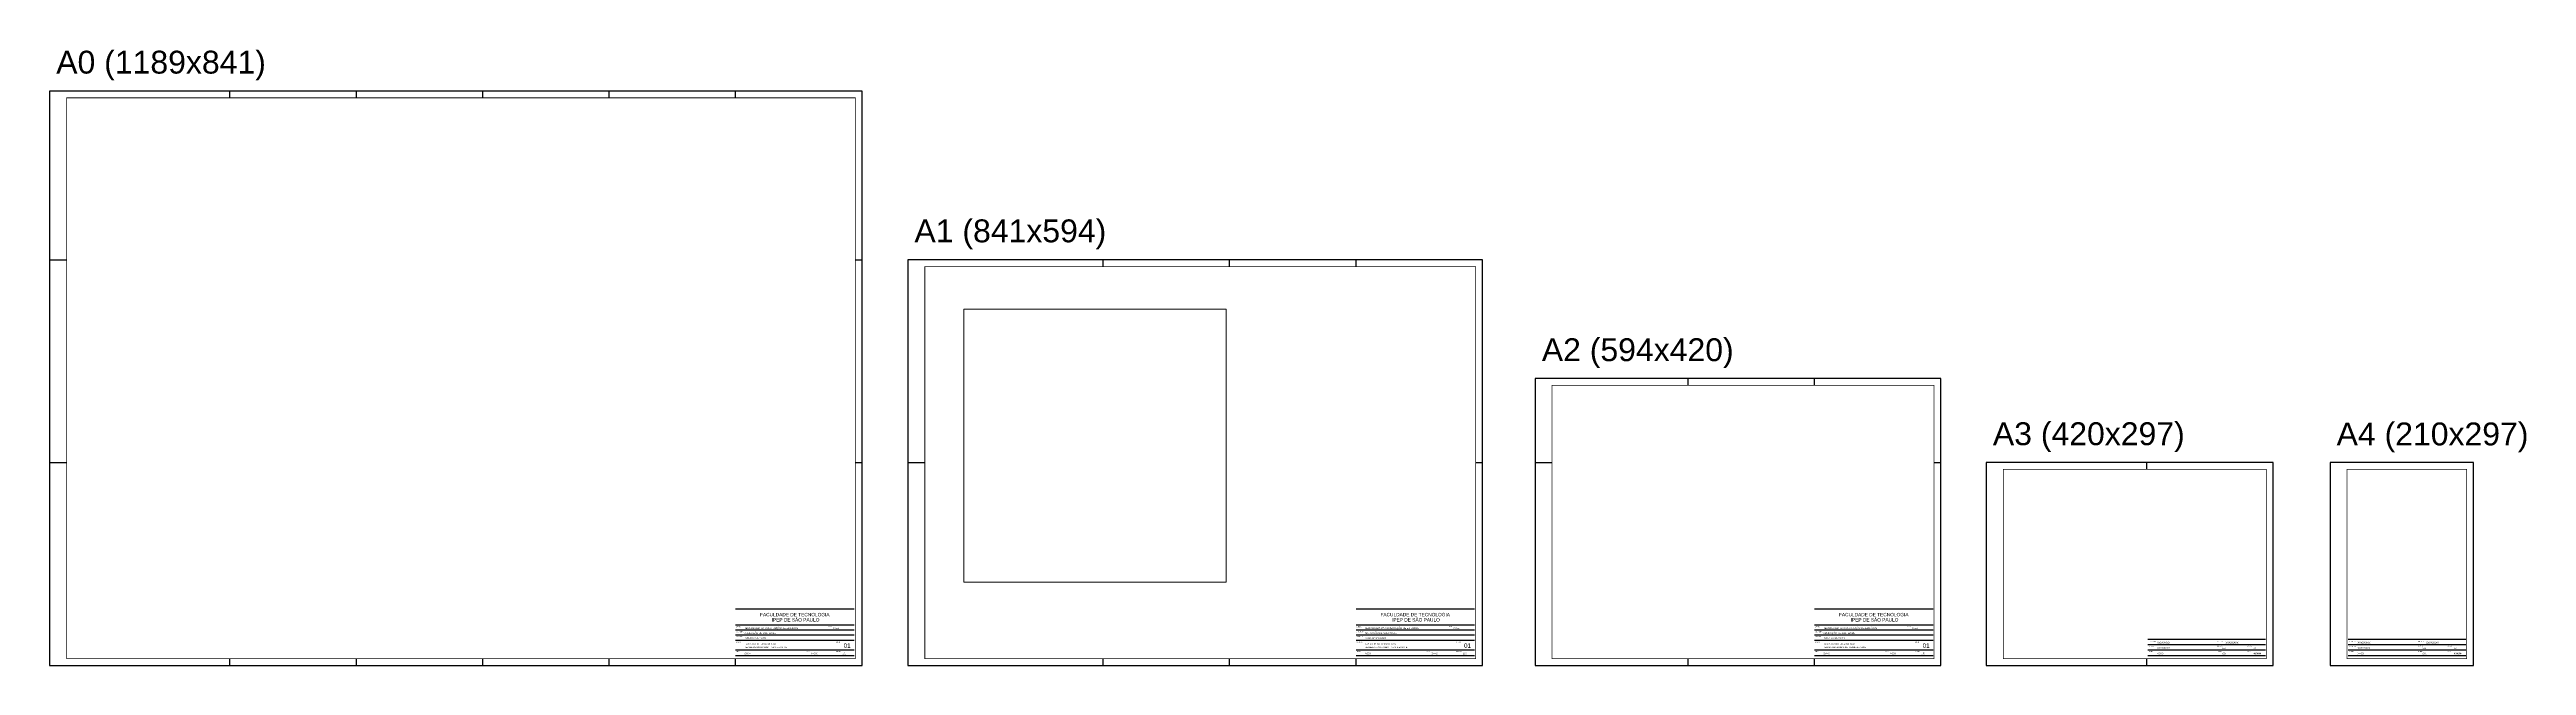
# Paper-space layout 'Layout1' of a CAD drawing. Header units: millimetres. Extents: x 1182 to 4807, y -3 to 899.
import ezdxf

# ---------------------------------------------------------------- set-up
doc = ezdxf.new("R2010")
doc.units = ezdxf.units.MM
doc.layers.add('ARQ-FOLHA', color=7, linetype='Continuous')
doc.layers.add('ARQ-VP', color=7, linetype='Continuous', plot=False)
doc.styles.add('ARIAL', font='arial.ttf', dxfattribs={"height": 2})

# ---------------------------------------------------------------- blocks, each defined once
blk = doc.blocks.new('FOLHA A4')
at = {"layer": 'ARQ-FOLHA'}
for p, q in [((210, 0), (0, 0)), ((0, 0), (0, -297)), ((210, -297), (210, 0)), ((0, -297), (210, -297))]:
    blk.add_line(p, q, dxfattribs=at)
at = {"layer": 'ARQ-FOLHA', "const_width": 1}
blk.add_lwpolyline([(200, -10), (25, -10), (25, -287), (200, -287), (200, -10)], dxfattribs=at)
blk = doc.blocks.new('FOLHA A3')
at = {"layer": 'ARQ-FOLHA'}
for p, q in [((420, 0), (0, 0)), ((0, 0), (0, -297)), ((235, -10), (235, 0)), ((420, -297), (420, 0)), ((235, -297), (235, -287)), ((0, -297), (420, -297))]:
    blk.add_line(p, q, dxfattribs=at)
at = {"layer": 'ARQ-FOLHA', "const_width": 1}
blk.add_lwpolyline([(410, -10), (25, -10), (25, -287), (410, -287), (410, -10)], dxfattribs=at)
blk = doc.blocks.new('FOLHA A2')
at = {"layer": 'ARQ-FOLHA'}
for p, q in [((594, 0), (0, 0)), ((0, 0), (0, -420)), ((224, -10), (224, 0)), ((409, -10), (409, 0)), ((594, -420), (594, 0)), ((0, -123), (25, -123)), ((584, -123), (594, -123)), ((0, -420), (594, -420)), ((224, -420), (224, -410)), ((409, -420), (409, -410))]:
    blk.add_line(p, q, dxfattribs=at)
at = {"layer": 'ARQ-FOLHA', "const_width": 1}
blk.add_lwpolyline([(25, -410), (584, -410), (584, -10), (25, -10), (25, -410)], dxfattribs=at)
blk = doc.blocks.new('FOLHA A1')
at = {"layer": 'ARQ-FOLHA'}
for p, q in [((841, 0), (0, 0)), ((0, 0), (0, -594)), ((286, -10), (286, 0)), ((471, -10), (471, 0)), ((656, -10), (656, 0)), ((841, -594), (841, 0)), ((0, -297), (25, -297)), ((831, -297), (841, -297)), ((0, -594), (841, -594)), ((286, -594), (286, -584)), ((471, -594), (471, -584)), ((656, -594), (656, -584))]:
    blk.add_line(p, q, dxfattribs=at)
at = {"layer": 'ARQ-FOLHA', "const_width": 1}
blk.add_lwpolyline([(25, -10), (25, -584), (831, -584), (831, -10), (25, -10)], dxfattribs=at)
blk = doc.blocks.new('FOLHA A0')
at = {"layer": 'ARQ-FOLHA'}
for p, q in [((1189, 0), (0, 0)), ((0, 0), (0, -841)), ((264, -10), (264, 0)), ((449, -10), (449, 0)), ((634, -10), (634, 0)), ((819, -10), (819, 0)), ((1004, -10), (1004, 0)), ((1189, -841), (1189, 0)), ((0, -247), (25, -247)), ((1179, -247), (1189, -247)), ((0, -544), (25, -544)), ((1179, -544), (1189, -544)), ((264, -841), (264, -831)), ((449, -841), (449, -831)), ((634, -841), (634, -831)), ((819, -841), (819, -831)), ((1004, -841), (1004, -831))]:
    blk.add_line(p, q, dxfattribs=at)
at = {"layer": 'ARQ-FOLHA', "const_width": 1}
blk.add_lwpolyline([(1179, -10), (25, -10), (25, -831), (1179, -831), (1179, -10)], dxfattribs=at)
at = {"layer": 'ARQ-FOLHA'}
blk.add_lwpolyline([(0, -841), (1189, -841)], dxfattribs=at)

psp = doc.layouts.get("Layout1")

# ---------------------------------------------------------------- linework, layer by layer
at = {"layer": 'ARQ-FOLHA'}
for p, q in [((2359.6, 79.2), (2186.1, 79.2)), ((3267.5, 79.2), (3094, 79.2)), ((3938.5, 79.2), (3765, 79.2)), ((2359.6, 55.7), (2186.1, 55.7)), ((2359.6, 48.5), (2186.1, 48.5)), ((2359.6, 41.3), (2186.1, 41.3)), ((3267.5, 55.7), (3094, 55.7)), ((3267.5, 48.5), (3094, 48.5)), ((3267.5, 41.3), (3094, 41.3)), ((3938.5, 55.7), (3765, 55.7)), ((3938.5, 48.5), (3765, 48.5)), ((3938.5, 41.3), (3765, 41.3)), ((2359.6, 33.6), (2186.1, 33.6)), ((2359.6, 19.5), (2186.1, 19.5)), ((2359.6, 11.1), (2186.1, 11.1)), ((3267.5, 33.6), (3094, 33.6)), ((3267.5, 19.5), (3094, 19.5)), ((3267.5, 11.1), (3094, 11.1)), ((3938.5, 33.6), (3765, 33.6)), ((3938.5, 19.5), (3765, 19.5)), ((3938.5, 11.1), (3765, 11.1)), ((4424.7, 34.9), (4252.7, 34.9)), ((4424.7, 27.2), (4252.7, 27.2)), ((4424.7, 19.5), (4252.7, 19.5)), ((4424.7, 11.1), (4252.7, 11.1)), ((4717.9, 34.9), (4545.9, 34.9)), ((4717.9, 27.2), (4545.9, 27.2)), ((4717.9, 19.5), (4545.9, 19.5)), ((4717.9, 11.1), (4545.9, 11.1))]:
    psp.add_line(p, q, dxfattribs=at)

# ---------------------------------------------------------------- block references
for name, p in [('FOLHA A0', (1182.1, 837.9)), ('FOLHA A1', (2438, 590.9)), ('FOLHA A2', (3356, 416.9)), ('FOLHA A3', (4016.2, 293.9)), ('FOLHA A4', (4519.4, 293.9))]:
    psp.add_blockref(name, p, dxfattribs=at)

# ---------------------------------------------------------------- texts
at = {"layer": 'ARQ-FOLHA', "style": 'ARIAL'}
for s, height, p in [('A0 (1189x841)', 33.477, (1191.9, 863.4)), ('A1 (841x594)', 33.477, (2447.8, 616.4)), ('A2 (594x420)', 33.477, (3365.9, 442.4)), ('A3 (420x297)', 33.477, (4026, 319.4)), ('A4 (210x297)', 33.477, (4529, 319.1)), ('FACULDADE DE TECNOLOGIA ', 5, (2221.9, 68.9)), ('FACULDADE DE TECNOLOGIA ', 5, (3129.8, 68.9)), ('FACULDADE DE TECNOLOGIA ', 5, (3800.8, 68.9)), ('CURSO:', 1.3, (2186.9, 52.8)), ('DISCIPLINA:', 1.3, (2186.9, 45.6)), ('DOCENTE:', 1.3, (2186.9, 38.7)), ('APLICAÇÃO DE SOFTWARE', 2.5, (2199, 43.1)), ('TECNOLOGIA DA CONSTRUÇÃO DE EDIFÍCIOS', 2.5, (2199, 50.3)), ('ROBERTA VENDRAMINI', 2, (2199, 36.2)), ('IPEP DE SÃO PAULO', 5, (2238.9, 61.2)), ('TURMA:', 1.3, (2320.3, 53.1)), ('XXXXX', 2, (2328.4, 50.3)), ('CURSO:', 1.3, (3094.8, 52.8)), ('DISCIPLINA:', 1.3, (3094.8, 45.6)), ('DOCENTE:', 1.3, (3094.8, 38.7)), ('APLICAÇÃO DE SOFTWARE', 2.5, (3106.9, 43.1)), ('TECNOLOGIA DA CONSTRUÇÃO DE EDIFÍCIOS', 2.5, (3106.9, 50.3)), ('ROBERTA VENDRAMINI', 2, (3106.9, 36.2)), ('IPEP DE SÃO PAULO', 5, (3146.8, 61.2)), ('TURMA:', 1.3, (3228.2, 53.1)), ('XXXXX', 2, (3236.3, 50.3)), ('CURSO:', 1.3, (3765.9, 52.8)), ('DISCIPLINA:', 1.3, (3765.9, 45.6)), ('DOCENTE:', 1.3, (3765.9, 38.7)), ('TECNOLOGIA DA CONSTRUÇÃO DE EDIFÍCIOS', 2.5, (3777.9, 50.3)), ('APLICAÇÃO DE SOFTWARE', 2.5, (3777.9, 43.1)), ('ROBERTA VENDRAMINI', 2, (3777.9, 36.2)), ('IPEP DE SÃO PAULO', 5, (3817.9, 61.2)), ('TURMA:', 1.3, (3899.2, 53.1)), ('XXXXX', 2, (3907.4, 50.3)), ('ASSUNTO:', 1.3, (2186.9, 30.5)), ('ALUNO:', 1.3, (2186.9, 16.8)), ('TRABALHO INTERDISCIPLINAR', 2.2, (2199, 27.1)), ('XXXXX', 2, (2199, 13.4)), ('RESIDÊNCIA UNIFAMILIAR - PLANTA E CORTE', 2, (2199, 22.6)), ('DATA:', 1.3, (2289.4, 16.8)), ('XXXXX', 2, (2296.3, 13.4)), ('ESCALA:', 1.3, (2333, 16.8)), ('FOLHA:', 1.3, (2333, 30.5)), ('1:50', 2, (2342.5, 13.4)), ('ASSUNTO:', 1.3, (3094.8, 30.5)), ('ALUNO:', 1.3, (3094.8, 16.8)), ('TRABALHO INTERDISCIPLINAR', 2.2, (3106.9, 27.1)), ('XXXXX', 2, (3106.9, 13.4)), ('RESIDÊNCIA UNIFAMILIAR - PLANTA E CORTE', 2, (3106.9, 22.6)), ('DATA:', 1.3, (3197.3, 16.8)), ('XXXXX', 2, (3204.2, 13.4)), ('ESCALA:', 1.3, (3240.9, 16.8)), ('FOLHA:', 1.3, (3240.9, 30.5)), ('1:50', 2, (3250.4, 13.4)), ('ASSUNTO:', 1.3, (3765.9, 30.5)), ('ALUNO:', 1.3, (3765.9, 16.8)), ('TRABALHO INTERDISCIPLINAR', 2.2, (3777.9, 27.1)), ('XXXXX', 2, (3777.9, 13.4)), ('RESIDÊNCIA UNIFAMILIAR - PLANTA E CORTE', 2, (3777.9, 22.6)), ('DATA:', 1.3, (3868.4, 16.8)), ('XXXXX', 2, (3875.2, 13.4)), ('FOLHA:', 1.3, (3912, 30.5)), ('ESCALA:', 1.3, (3911.9, 16.8)), ('1:50', 2, (3921.4, 13.4)), ('ASSUNTO:', 1.3, (4254.3, 23.8)), ('ALUNO:', 1.3, (4254.3, 16.8)), ('DISCIPLINA:', 1.3, (4254.3, 31.5)), ('XXXXX', 2, (4266.4, 13.4)), ('XXXXXXXX', 2.5, (4266.4, 29)), ('XXXXXXXX', 2.5, (4266.4, 21.3)), ('TURMA:', 1.3, (4354.5, 16.8)), ('ESCALA:', 1.3, (4354.5, 24.5)), ('DOCENTE:', 1.3, (4354.5, 31.5)), ('XXX', 2, (4361.4, 21.1)), ('XXX', 2, (4361.4, 13.4)), ('XXXXXXXX', 2.5, (4366.6, 29)), ('FOLHA:', 1.3, (4398.1, 24.5)), ('DATA:', 1.3, (4398.1, 16.8)), ('XX', 2, (4407.5, 21.1)), ('00/00/00', 2, (4407.5, 13.4)), ('ASSUNTO:', 1.3, (4547.6, 23.8)), ('ALUNO:', 1.3, (4547.6, 16.8)), ('DISCIPLINA:', 1.3, (4547.6, 31.5)), ('XXXXXXXX', 2.5, (4559.7, 29)), ('XXXXXXXX', 2.5, (4559.7, 21.3)), ('XXXXX', 2, (4559.7, 13.4)), ('TURMA:', 1.3, (4647.8, 16.8)), ('ESCALA:', 1.3, (4647.8, 24.5)), ('DOCENTE:', 1.3, (4647.8, 31.5)), ('XXX', 2, (4654.6, 21.1)), ('XXX', 2, (4654.6, 13.4)), ('XXXXXXXX', 2.5, (4659.9, 29)), ('FOLHA:', 1.3, (4691.3, 24.5)), ('DATA:', 1.3, (4691.3, 16.8)), ('XX', 2, (4700.8, 21.1)), ('00/00/00', 2, (4700.8, 13.4))]:
    psp.add_text(s, height=height, dxfattribs=at).set_placement(p)
for p in [(2344.2, 22.7), (3252.1, 22.7), (3923.2, 22.7)]:
    psp.add_attdef('01', p, '01', height=6.5, dxfattribs=at)

# ---------------------------------------------------------------- viewports
at = {"layer": 'ARQ-VP'}
psp.add_viewport(center=(2712.1, 318.6), size=(384, 400), view_center_point=(769.865, -56.594), view_height=30, dxfattribs=at)

doc.saveas('drawing.dxf')
